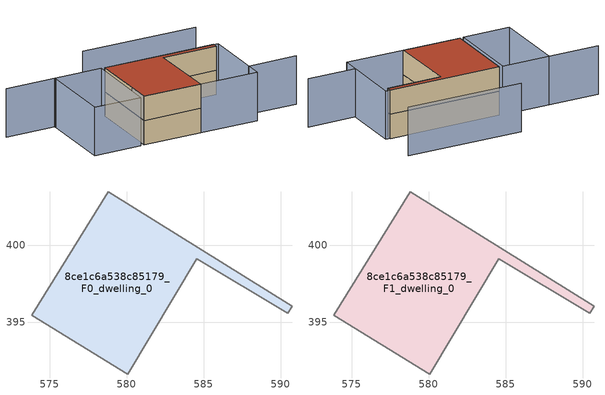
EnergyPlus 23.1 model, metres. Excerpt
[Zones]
8ce1c6a538c85179_F0_dwelling_0
 floor ground (EU_floor_Construction): 590.74,396.05 590.46,395.59 584.56,399.13 580.08,391.61 573.83,395.45 578.8,403.49 z0
 wall adiabatic (EU_wall_Construction): 580.08,391.61 584.56,399.13 590.46,395.59 590.74,396.05 578.8,403.49 573.83,395.45 580.08,391.61 z0:3
8ce1c6a538c85179_F1_dwelling_0
 floor to 8ce1c6a538c85179_F0_dwelling_0 (EU_floor_Construction): 590.74,396.05 590.46,395.59 584.56,399.13 580.08,391.61 573.83,395.45 578.8,403.49 z3
 wall adiabatic (EU_wall_Construction): 580.08,391.61 584.56,399.13 590.46,395.59 590.74,396.05 578.8,403.49 573.83,395.45 580.08,391.61 z3:6
 roof outside (EU_roof_Construction): 590.46,395.59 590.74,396.05 578.8,403.49 573.83,395.45 580.08,391.61 584.56,399.13 z6
shading: 592.53,386.29 587.35,389.49 / 567.96,410.24 573.33,406.92 / 573.33,406.92 568.29,398.77 / 594.04,400.33 581.6,408.03 / 578.8,403.49 591.24,395.74 / 591.24,395.74 586.26,387.76 / 586.26,387.76 573.83,395.5 / 573.83,395.5 578.8,403.49 / 573.31,406.9 578.41,403.73 / 578.41,403.73 573.36,395.63 / 573.36,395.63 568.27,398.8 / 568.27,398.8 573.31,406.9 z0:6
[Building]
EU S2 Campaign: North Axis=0; Terrain=City; Solar Distribution=FullExterior
[Site:Location]
Montreal-Trudeau.Intl.AP: Latitude=45.4667; Longitude=-73.75; Time Zone=-5; Elevation=36
[SizingPeriod:WeatherFileDays]
AnnualSizingPeriod: Begin Month=1; Begin Day of Month=1; End Month=12; End Day of Month=31; Day of Week for Start Day=Monday; Use Weather File Daylight Saving Period=No; Use Weather File Rain and Snow Indicators=No
[MATERIAL]
EU_InternalMass_Material: Roughness=MediumRough; Thickness=0.1; Conductivity=1; Density=1800; Specific Heat=900; Thermal Absorptance=0.9; Solar Absorptance=0.7; Visible Absorptance=0.7
[MATERIAL:NOMASS] Roughness=MediumRough; Thermal Absorptance=0.9; Solar Absorptance=0.7; Visible Absorptance=0.7
Name | Thermal Resistance
EU_wall_NoMass | 4.74354
EU_roof_NoMass | 7.94585
EU_floor_NoMass | 3.29097
[CONSTRUCTION]
EU_wall_Construction: EU_wall_NoMass
EU_roof_Construction: EU_roof_NoMass
EU_floor_Construction: EU_floor_NoMass
EU_InternalMass_Construction: EU_InternalMass_Material
[ZONE] Type=1; Multiplier=1; Ceiling Height=autocalculate; Floor Area=autocalculate; Part of Total Floor Area=Yes
Name | Volume
8ce1c6a538c85179_F0_dwelling_0 | 217.58
8ce1c6a538c85179_F1_dwelling_0 | 217.581
[INTERNALMASS] Construction=EU_InternalMass_Construction; Surface Area=72.5267
Name | Zone or ZoneList
8ce1c6a538c85179_F0_dwelling_0_EU_InternalMass | 8ce1c6a538c85179_F0_dwelling_0
8ce1c6a538c85179_F1_dwelling_0_EU_InternalMass | 8ce1c6a538c85179_F1_dwelling_0
[OTHEREQUIPMENT] Fuel Type=Electricity; Design Level Calculation Method=Watts/Area; Power per Zone Floor Area=1; Fraction Latent=0; Fraction Radiant=0; Fraction Lost=0; Carbon Dioxide Generation Rate=0; EndUse Subcategory=EU_Step8_InternalGains
Name | Zone or ZoneList or Space or SpaceList | Schedule
EU_Step8_InternalGain_8ce1c6a538c85179_F0_dwelling_0_f000 | 8ce1c6a538c85179_F0_dwelling_0 | EU_Step8_GainSchedule_8ce1c6a538c85179_F0_dwelling_0_f000
EU_Step8_InternalGain_8ce1c6a538c85179_F1_dwelling_0_f000 | 8ce1c6a538c85179_F1_dwelling_0 | EU_Step8_GainSchedule_8ce1c6a538c85179_F1_dwelling_0_f000
[ZONEVENTILATION:DESIGNFLOWRATE] Schedule=EU_AlwaysOn; Design Flow Rate Calculation Method=AirChanges/Hour; Air Changes per Hour=0.545207; Ventilation Type=Natural; Fan Pressure Rise=0; Fan Total Efficiency=1; Constant Term Coefficient=1; Temperature Term Coefficient=0; Velocity Term Coefficient=0; Velocity Squared Term Coefficient=0; Minimum Indoor Temperature=-100; Maximum Indoor Temperature=100; Delta Temperature=-100; Minimum Outdoor Temperature=-100; Maximum Outdoor Temperature=100; Maximum Wind Speed=40
Name | Zone or ZoneList or Space or SpaceList
EU_ConstantAir_8ce1c6a538c85179_F0_dwelling_0 | 8ce1c6a538c85179_F0_dwelling_0
EU_ConstantAir_8ce1c6a538c85179_F1_dwelling_0 | 8ce1c6a538c85179_F1_dwelling_0
[HVACTEMPLATE:THERMOSTAT] Constant Heating Setpoint=20; Constant Cooling Setpoint=50
EU_HeatOnly_8ce1c6a538c85179_F0_dwelling_0; EU_HeatOnly_8ce1c6a538c85179_F1_dwelling_0
[HVACTEMPLATE:ZONE:IDEALLOADSAIRSYSTEM] System Availability Schedule=EU_AlwaysOn; Maximum Heating Supply Air Temperature=50; Minimum Cooling Supply Air Temperature=13; Maximum Heating Supply Air Humidity Ratio=0.0156; Minimum Cooling Supply Air Humidity Ratio=0.0077; Heating Limit=NoLimit; Cooling Limit=NoLimit; Heating Availability Schedule=EU_AlwaysOn; Cooling Availability Schedule=EU_CoolingOff; Dehumidification Control Type=ConstantSensibleHeatRatio; Cooling Sensible Heat Ratio=0.7; Dehumidification Setpoint=60; Humidification Control Type=None; Humidification Setpoint=30; Outdoor Air Method=None; Outdoor Air Flow Rate per Person=0.00944; Outdoor Air Flow Rate per Zone Floor Area=0; Outdoor Air Flow Rate per Zone=0; Demand Controlled Ventilation Type=None; Outdoor Air Economizer Type=NoEconomizer; Heat Recovery Type=None; Sensible Heat Recovery Effectiveness=0.7; Latent Heat Recovery Effectiveness=0.65
Name | Template Thermostat
8ce1c6a538c85179_F0_dwelling_0 | EU_HeatOnly_8ce1c6a538c85179_F0_dwelling_0
8ce1c6a538c85179_F1_dwelling_0 | EU_HeatOnly_8ce1c6a538c85179_F1_dwelling_0
[SIZING:ZONE] Zone Cooling Design Supply Air Temperature Input Method=SupplyAirTemperature; Zone Cooling Design Supply Air Temperature=13; Zone Heating Design Supply Air Temperature Input Method=SupplyAirTemperature; Zone Heating Design Supply Air Temperature=50; Zone Cooling Design Supply Air Humidity Ratio=0.008; Zone Heating Design Supply Air Humidity Ratio=0.008; Cooling Design Air Flow Method=DesignDay; Cooling Design Air Flow Rate=0; Cooling Minimum Air Flow per Zone Floor Area=0.000762; Cooling Minimum Air Flow=0; Cooling Minimum Air Flow Fraction=0.2; Heating Design Air Flow Method=DesignDay; Heating Design Air Flow Rate=0; Heating Maximum Air Flow per Zone Floor Area=0.002032; Heating Maximum Air Flow=0.141576; Heating Maximum Air Flow Fraction=0.3; Account for Dedicated Outdoor Air System=No; Dedicated Outdoor Air System Control Strategy=NeutralSupplyAir; Dedicated Outdoor Air Low Setpoint Temperature for Design=autosize; Dedicated Outdoor Air High Setpoint Temperature for Design=autosize; Zone Load Sizing Method=Sensible Load Only No Latent Load; Zone Latent Cooling Design Supply Air Humidity Ratio Input Method=HumidityRatioDifference; Zone Cooling Design Supply Air Humidity Ratio Difference=0.005; Zone Latent Heating Design Supply Air Humidity Ratio Input Method=HumidityRatioDifference; Zone Humidification Design Supply Air Humidity Ratio Difference=0.005
8ce1c6a538c85179_F0_dwelling_0; 8ce1c6a538c85179_F1_dwelling_0
[SCHEDULE:CONSTANT]
Name | Hourly Value
EU_AlwaysOn | 1
EU_CoolingOff | 0
[SCHEDULE:FILE] Column Number=1; Rows to Skip at Top=0; Number of Hours of Data=8760; Column Separator=Comma; Interpolate to Timestep=No; Minutes per Item=60; Adjust Schedule for Daylight Savings=Yes
Name | File
EU_Step8_GainSchedule_8ce1c6a538c85179_F0_dwelling_0_f000 | ../../schedules/8ce1c6a538c85179/8ce1c6a538c85179_F0_dwelling_0_f000_gain.csv
EU_Step8_GainSchedule_8ce1c6a538c85179_F1_dwelling_0_f000 | ../../schedules/8ce1c6a538c85179/8ce1c6a538c85179_F1_dwelling_0_f000_gain.csv
